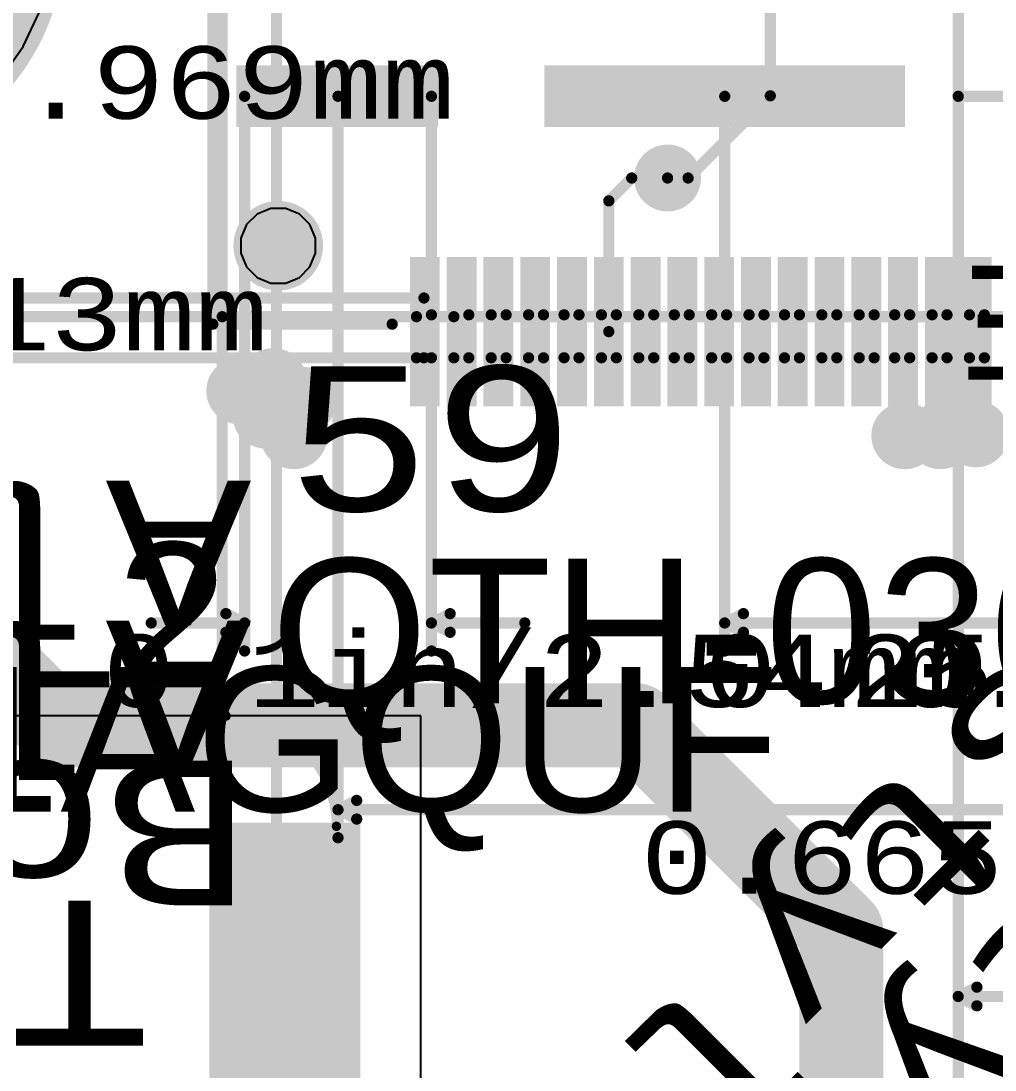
# Model space of a CAD drawing. Header units: inches. Extents: x -2.12 to 4.45, y -3.15 to 1.57.
# Drawn here: x 0.099 to 0.62, y -0.605 to -0.044 of the extents above; entities that cross this region are included whole.
import ezdxf

# ---------------------------------------------------------------- set-up
doc = ezdxf.new("R2010")
doc.units = ezdxf.units.IN
doc.header["$MEASUREMENT"] = 0
for name, color, linetype in [('Bottom', 5, 'Continuous'), ('Bottom 3D Body', 56, 'Continuous'), ('Bottom Solder', 6, 'Continuous'), ('Document', 56, 'Continuous'), ('Measures', 56, 'Continuous'), ('Multi-Layer', 9, 'Continuous'), ('Pad Holes', 156, 'Continuous'), ('tDocu', 76, 'Continuous'), ('Top', 1, 'Continuous'), ('Top Overlay', 2, 'Continuous'), ('Top Paste', 8, 'Continuous'), ('Top Solder', 216, 'Continuous'), ('Top Value', 56, 'Continuous'), ('tPlace', 56, 'Continuous'), ('Via Holes', 16, 'Continuous')]:
    doc.layers.add(name, color=color, linetype=linetype)
doc.styles.add('Arial', font='', dxfattribs={"height": 0.2})
doc.styles.add('Courier New', font='', dxfattribs={"height": 0.2})
doc.styles.get('Arial').set_extended_font_data('Arial')
doc.styles.get('Courier New').set_extended_font_data('Courier New')

# ---------------------------------------------------------------- blocks, each defined once
blk = doc.blocks.new('TP11R_B_13')
at = {"layer": 'Bottom 3D Body', "style": 'Courier New', "text_generation_flag": 2}
blk.add_text('>TP_SIGNAL_NAME', height=0.0610235, rotation=180, dxfattribs=at).set_placement((0, 0.075))
blk = doc.blocks.new('SMT_SPACER_5MMX2_5M_28')
at = {"layer": 'Top'}
h = blk.add_hatch(color=1, dxfattribs=at)
edge = h.paths.add_edge_path()
edge.add_arc((0, 0), 0.11811, 0, 360)
at = {"layer": 'Top Paste'}
h = blk.add_hatch(color=8, dxfattribs=at)
edge = h.paths.add_edge_path()
edge.add_arc((0, 0), 0.11811, 0, 360)
at = {"layer": 'Top Solder'}
h = blk.add_hatch(color=216, dxfattribs=at)
edge = h.paths.add_edge_path()
edge.add_arc((0, 0), 0.12211, 0, 360)
at = {"layer": 'Top Paste'}
for p, q in [((-0.01939, 0.1139), (-0.03893, 0.10851)), ((-0.0093, 0.11488), (-0.01939, 0.1139)), ((-0.0093, 0.07967), (-0.0093, 0.11488)), ((0.0093, 0.11488), (0.0093, 0.07967)), ((0.01939, 0.1139), (0.0093, 0.11488)), ((0.0093, 0.11488), (0.0093, 0.11488)), ((0.03893, 0.10851), (0.01939, 0.1139)), ((-0.03893, 0.10851), (-0.05727, 0.09985)), ((0.05727, 0.09985), (0.03893, 0.10851)), ((-0.05727, 0.09985), (-0.07385, 0.08818)), ((0.07385, 0.08818), (0.05727, 0.09985)), ((-0.07385, 0.08818), (-0.08818, 0.07385)), ((0.08818, 0.07385), (0.07385, 0.08818)), ((-0.02899, 0.07523), (-0.01599, 0.07876)), ((-0.01599, 0.07876), (-0.0093, 0.07967)), ((-0.0093, 0.07967), (-0.0093, 0.07967)), ((0.0093, 0.07967), (0.01598, 0.07876)), ((0.01598, 0.07876), (0.02899, 0.07523)), ((-0.08818, 0.07385), (-0.09985, 0.05727)), ((-0.0412, 0.06951), (-0.02899, 0.07523)), ((0.02899, 0.07523), (0.0412, 0.06951)), ((0.09985, 0.05727), (0.08818, 0.07385)), ((-0.05223, 0.06177), (-0.0412, 0.06951)), ((0.0412, 0.06951), (0.05223, 0.06177)), ((-0.09985, 0.05727), (-0.10851, 0.03893)), ((-0.06177, 0.05223), (-0.05223, 0.06177)), ((0.05223, 0.06177), (0.06177, 0.05223)), ((0.10851, 0.03893), (0.09985, 0.05727)), ((-0.06951, 0.0412), (-0.06177, 0.05223)), ((0.06177, 0.05223), (0.06951, 0.0412)), ((-0.07523, 0.02899), (-0.06951, 0.0412)), ((0.06951, 0.0412), (0.07523, 0.02899)), ((-0.10851, 0.03893), (-0.1139, 0.01939)), ((0.1139, 0.01939), (0.10851, 0.03893)), ((-0.07876, 0.01598), (-0.07523, 0.02899)), ((0.07523, 0.02899), (0.07876, 0.01598)), ((-0.1139, 0.01939), (-0.11488, 0.0093)), ((0.11488, 0.0093), (0.1139, 0.01939)), ((-0.07967, 0.0093), (-0.07876, 0.01598)), ((0.07876, 0.01598), (0.07967, 0.0093)), ((-0.11488, 0.0093), (-0.07967, 0.0093)), ((-0.11488, 0.0093), (-0.11488, 0.0093)), ((0.07967, 0.0093), (0.07967, 0.0093)), ((0.07967, 0.0093), (0.11488, 0.0093)), ((-0.07967, -0.0093), (-0.11488, -0.0093)), ((-0.11488, -0.0093), (-0.1139, -0.01939)), ((-0.07876, -0.01599), (-0.07967, -0.0093)), ((-0.07967, -0.0093), (-0.07967, -0.0093)), ((0.07967, -0.0093), (0.07876, -0.01599)), ((0.11488, -0.0093), (0.07967, -0.0093)), ((0.1139, -0.01939), (0.11488, -0.0093)), ((0.11488, -0.0093), (0.11488, -0.0093)), ((-0.07523, -0.02899), (-0.07876, -0.01599)), ((0.07876, -0.01599), (0.07523, -0.02899)), ((-0.1139, -0.01939), (-0.10851, -0.03893)), ((0.10851, -0.03893), (0.1139, -0.01939)), ((-0.06951, -0.0412), (-0.07523, -0.02899)), ((0.07523, -0.02899), (0.06951, -0.0412)), ((-0.10851, -0.03893), (-0.09985, -0.05727)), ((0.09985, -0.05727), (0.10851, -0.03893)), ((-0.06177, -0.05223), (-0.06951, -0.0412)), ((0.06951, -0.0412), (0.06177, -0.05223)), ((-0.05223, -0.06177), (-0.06177, -0.05223)), ((0.06177, -0.05223), (0.05223, -0.06177)), ((-0.09985, -0.05727), (-0.08818, -0.07385)), ((-0.0412, -0.06951), (-0.05223, -0.06177)), ((0.05223, -0.06177), (0.0412, -0.06951)), ((0.08818, -0.07385), (0.09985, -0.05727)), ((-0.02899, -0.07523), (-0.0412, -0.06951)), ((0.0412, -0.06951), (0.02899, -0.07523)), ((-0.08818, -0.07385), (-0.07385, -0.08818)), ((-0.01599, -0.07876), (-0.02899, -0.07523)), ((0.02899, -0.07523), (0.01598, -0.07876)), ((0.07385, -0.08818), (0.08818, -0.07385)), ((-0.0093, -0.07967), (-0.01599, -0.07876)), ((-0.0093, -0.11488), (-0.0093, -0.07967)), ((0.01598, -0.07876), (0.0093, -0.07967)), ((0.0093, -0.07967), (0.0093, -0.07967)), ((0.0093, -0.07967), (0.0093, -0.11488)), ((-0.07385, -0.08818), (-0.05727, -0.09985)), ((0.05727, -0.09985), (0.07385, -0.08818)), ((-0.05727, -0.09985), (-0.03893, -0.10851)), ((0.03893, -0.10851), (0.05727, -0.09985)), ((-0.03893, -0.10851), (-0.01939, -0.1139)), ((0.01939, -0.1139), (0.03893, -0.10851)), ((-0.01939, -0.1139), (-0.0093, -0.11488)), ((-0.0093, -0.11488), (-0.0093, -0.11488)), ((0.0093, -0.11488), (0.01939, -0.1139))]:
    blk.add_line(p, q, dxfattribs=at)
blk = doc.blocks.new('SMD3225_3_2X2_5X0_7_MTC_L_43')
at = {"layer": 'Measures', "style": 'Courier New'}
for s, p in [('Inner Pad Padstyle: RX47Y-4D0T', (-0.666, -0.315)), ('Outer Pad Padstyle: RX47Y59D0T', (-0.659, -0.415)), ('Alternate 1 Padstyle: OX60Y90D30P', (-0.712, -0.515)), ('Alternate 2 Padstyle: OX90Y60D30P', (-0.712, -0.615))]:
    blk.add_text(s, height=0.0775, dxfattribs=at).set_placement(p)
blk = doc.blocks.new('HA72L_06301R5LFTR_49')
at = {"layer": 'Top'}
for points in [[(-0.148615, -0.0689), (-0.148615, 0.0689), (-0.075785, 0.0689), (-0.075785, -0.0689)], [(0.075785, -0.0689), (0.075785, 0.0689), (0.148615, 0.0689), (0.148615, -0.0689)]]:
    blk.add_hatch(color=1, dxfattribs=at).paths.add_polyline_path(points)
at = {"layer": 'Top Paste'}
for points in [[(-0.148615, -0.0689), (-0.148615, 0.0689), (-0.075785, 0.0689), (-0.075785, -0.0689)], [(0.075785, -0.0689), (0.075785, 0.0689), (0.148615, 0.0689), (0.148615, -0.0689)]]:
    blk.add_hatch(color=8, dxfattribs=at).paths.add_polyline_path(points)
at = {"layer": 'Top Solder'}
for points in [[(-0.152615, -0.0729), (-0.152615, 0.0729), (-0.071785, 0.0729), (-0.071785, -0.0729)], [(0.071785, -0.0729), (0.071785, 0.0729), (0.152615, 0.0729), (0.152615, -0.0729)]]:
    blk.add_hatch(color=216, dxfattribs=at).paths.add_polyline_path(points)
at = {"layer": 'tPlace', "const_width": 0.005}
for points in [[(-0.13976, 0.07087, -0.4142136), (-0.08071, 0.12992)], [(0.08071, 0.12992, -0.4142136), (0.13976, 0.07087)], [(-0.08071, -0.12992, -0.4142136), (-0.13976, -0.07087)], [(0.13976, -0.07087, -0.4142136), (0.08071, -0.12992)]]:
    blk.add_lwpolyline(points, format="xyb", dxfattribs=at)
for points in [[(0.08071, 0.12992), (-0.08268, 0.12992)], [(-0.13976, 0.07087), (-0.13976, -0.07087)], [(0.13976, 0.07087), (0.13976, -0.07087)], [(0.08071, -0.12992), (-0.08071, -0.12992)]]:
    blk.add_lwpolyline(points, dxfattribs=at)
at = {"layer": 'tPlace', "const_width": 0.0025}
for points in [[(-0.08393, 0.12992, 1), (-0.08143, 0.12992, 1)], [(-0.08196, 0.12992, 1), (-0.07946, 0.12992, 1)], [(0.07946, 0.12992, 1), (0.08196, 0.12992, 1)], [(0.07946, 0.12992, 1), (0.08196, 0.12992, 1)], [(-0.14101, 0.07087, 1), (-0.13851, 0.07087, 1)], [(-0.14101, 0.07087, 1), (-0.13851, 0.07087, 1)], [(0.13851, 0.07087, 1), (0.14101, 0.07087, 1)], [(0.13851, 0.07087, 1), (0.14101, 0.07087, 1)], [(-0.14101, -0.07087, 1), (-0.13851, -0.07087, 1)], [(-0.14101, -0.07087, 1), (-0.13851, -0.07087, 1)], [(0.13851, -0.07087, 1), (0.14101, -0.07087, 1)], [(0.13851, -0.07087, 1), (0.14101, -0.07087, 1)], [(-0.08196, -0.12992, 1), (-0.07946, -0.12992, 1)], [(-0.08196, -0.12992, 1), (-0.07946, -0.12992, 1)], [(0.07946, -0.12992, 1), (0.08196, -0.12992, 1)], [(0.07946, -0.12992, 1), (0.08196, -0.12992, 1)]]:
    blk.add_lwpolyline(points, format="xyb", close=True, dxfattribs=at)
blk = doc.blocks.new('CONN_QTH_030_02_L_D_A_K_FR_S00_72')
at = {"layer": 'Top'}
for points in [[(-0.3825, 0.0125), (-0.2825, 0.0125), (-0.2825, -0.0125), (-0.3825, -0.0125)], [(-0.2175, 0.0125), (-0.0325, 0.0125), (-0.0325, -0.0125), (-0.2175, -0.0125)], [(-0.28951, -0.09), (-0.28151, -0.09), (-0.28151, -0.162), (-0.28951, -0.162)], [(-0.26982, -0.09), (-0.26182, -0.09), (-0.26182, -0.162), (-0.26982, -0.162)], [(-0.25013, -0.09), (-0.24213, -0.09), (-0.24213, -0.162), (-0.25013, -0.162)], [(-0.23044, -0.09), (-0.22244, -0.09), (-0.22244, -0.162), (-0.23044, -0.162)], [(-0.21075, -0.09), (-0.20275, -0.09), (-0.20275, -0.162), (-0.21075, -0.162)], [(-0.19106, -0.09), (-0.18306, -0.09), (-0.18306, -0.162), (-0.19106, -0.162)], [(-0.17137, -0.09), (-0.16337, -0.09), (-0.16337, -0.162), (-0.17137, -0.162)], [(-0.15168, -0.09), (-0.14368, -0.09), (-0.14368, -0.162), (-0.15168, -0.162)], [(-0.13199, -0.09), (-0.12399, -0.09), (-0.12399, -0.162), (-0.13199, -0.162)], [(-0.1123, -0.09), (-0.1043, -0.09), (-0.1043, -0.162), (-0.1123, -0.162)], [(-0.0926, -0.09), (-0.0846, -0.09), (-0.0846, -0.162), (-0.0926, -0.162)], [(-0.07292, -0.09), (-0.06492, -0.09), (-0.06492, -0.162), (-0.07292, -0.162)], [(-0.05323, -0.09), (-0.04523, -0.09), (-0.04523, -0.162), (-0.05323, -0.162)], [(-0.03353, -0.09), (-0.02553, -0.09), (-0.02553, -0.162), (-0.03353, -0.162)], [(-0.01385, -0.09), (-0.00585, -0.09), (-0.00585, -0.162), (-0.01385, -0.162)], [(0.00585, -0.09), (0.01385, -0.09), (0.01385, -0.162), (0.00585, -0.162)]]:
    blk.add_hatch(color=1, dxfattribs=at).paths.add_polyline_path(points)
at = {"layer": 'Top Paste'}
for points in [[(-0.3825, 0.0125), (-0.2825, 0.0125), (-0.2825, -0.0125), (-0.3825, -0.0125)], [(-0.2175, 0.0125), (-0.0325, 0.0125), (-0.0325, -0.0125), (-0.2175, -0.0125)], [(-0.28951, -0.09), (-0.28151, -0.09), (-0.28151, -0.162), (-0.28951, -0.162)], [(-0.26982, -0.09), (-0.26182, -0.09), (-0.26182, -0.162), (-0.26982, -0.162)], [(-0.25013, -0.09), (-0.24213, -0.09), (-0.24213, -0.162), (-0.25013, -0.162)], [(-0.23044, -0.09), (-0.22244, -0.09), (-0.22244, -0.162), (-0.23044, -0.162)], [(-0.21075, -0.09), (-0.20275, -0.09), (-0.20275, -0.162), (-0.21075, -0.162)], [(-0.19106, -0.09), (-0.18306, -0.09), (-0.18306, -0.162), (-0.19106, -0.162)], [(-0.17137, -0.09), (-0.16337, -0.09), (-0.16337, -0.162), (-0.17137, -0.162)], [(-0.15168, -0.09), (-0.14368, -0.09), (-0.14368, -0.162), (-0.15168, -0.162)], [(-0.13199, -0.09), (-0.12399, -0.09), (-0.12399, -0.162), (-0.13199, -0.162)], [(-0.1123, -0.09), (-0.1043, -0.09), (-0.1043, -0.162), (-0.1123, -0.162)], [(-0.0926, -0.09), (-0.0846, -0.09), (-0.0846, -0.162), (-0.0926, -0.162)], [(-0.07292, -0.09), (-0.06492, -0.09), (-0.06492, -0.162), (-0.07292, -0.162)], [(-0.05323, -0.09), (-0.04523, -0.09), (-0.04523, -0.162), (-0.05323, -0.162)], [(-0.03353, -0.09), (-0.02553, -0.09), (-0.02553, -0.162), (-0.03353, -0.162)], [(-0.01385, -0.09), (-0.00585, -0.09), (-0.00585, -0.162), (-0.01385, -0.162)], [(0.00585, -0.09), (0.01385, -0.09), (0.01385, -0.162), (0.00585, -0.162)]]:
    blk.add_hatch(color=8, dxfattribs=at).paths.add_polyline_path(points)
at = {"layer": 'Top Solder'}
for points in [[(-0.3865, 0.0165), (-0.2785, 0.0165), (-0.2785, -0.0165), (-0.3865, -0.0165)], [(-0.2215, 0.0165), (-0.0285, 0.0165), (-0.0285, -0.0165), (-0.2215, -0.0165)], [(-0.29351, -0.086), (-0.27751, -0.086), (-0.27751, -0.166), (-0.29351, -0.166)], [(-0.27382, -0.086), (-0.25782, -0.086), (-0.25782, -0.166), (-0.27382, -0.166)], [(-0.25413, -0.086), (-0.23813, -0.086), (-0.23813, -0.166), (-0.25413, -0.166)], [(-0.23444, -0.086), (-0.21844, -0.086), (-0.21844, -0.166), (-0.23444, -0.166)], [(-0.21475, -0.086), (-0.19875, -0.086), (-0.19875, -0.166), (-0.21475, -0.166)], [(-0.19506, -0.086), (-0.17906, -0.086), (-0.17906, -0.166), (-0.19506, -0.166)], [(-0.17537, -0.086), (-0.15937, -0.086), (-0.15937, -0.166), (-0.17537, -0.166)], [(-0.15568, -0.086), (-0.13968, -0.086), (-0.13968, -0.166), (-0.15568, -0.166)], [(-0.13599, -0.086), (-0.11999, -0.086), (-0.11999, -0.166), (-0.13599, -0.166)], [(-0.1163, -0.086), (-0.1003, -0.086), (-0.1003, -0.166), (-0.1163, -0.166)], [(-0.0966, -0.086), (-0.0806, -0.086), (-0.0806, -0.166), (-0.0966, -0.166)], [(-0.07692, -0.086), (-0.06092, -0.086), (-0.06092, -0.166), (-0.07692, -0.166)], [(-0.05723, -0.086), (-0.04123, -0.086), (-0.04123, -0.166), (-0.05723, -0.166)], [(-0.03753, -0.086), (-0.02153, -0.086), (-0.02153, -0.166), (-0.03753, -0.166)], [(-0.01785, -0.086), (-0.00185, -0.086), (-0.00185, -0.166), (-0.01785, -0.166)], [(0.00185, -0.086), (0.01785, -0.086), (0.01785, -0.166), (0.00185, -0.166)]]:
    blk.add_hatch(color=216, dxfattribs=at).paths.add_polyline_path(points)
at = {"layer": 'Measures', "const_width": 0.006}
for points in [[(0, 0), (0, 0.282)], [(-0.394, -0.682), (-0.394, 0.118)], [(-0.382, -0.282), (-0.382, 0)], [(-0.332, -0.382), (-0.332, 0)], [(-0.282, -0.282), (-0.282, 0)], [(-0.125, -0.282), (-0.125, 0)], [(0, 0), (0.032, 0)], [(0, -0.482), (0, 0)], [(-0.614, -0.108), (-0.286, -0.108)], [(-0.514, -0.118), (-0.394, -0.118)], [(-0.614, -0.14), (-0.286, -0.14)], [(-0.392, -0.287), (-0.392, -0.277)], [(-0.392, -0.277), (-0.382, -0.282)], [(-0.282, -0.282), (-0.272, -0.277)], [(-0.272, -0.287), (-0.272, -0.277)], [(-0.125, -0.282), (-0.115, -0.277)], [(-0.115, -0.287), (-0.115, -0.277)], [(-0.432, -0.282), (-0.382, -0.282)], [(-0.392, -0.287), (-0.382, -0.282)], [(-0.382, -0.297), (-0.382, -0.282)], [(-0.282, -0.282), (-0.272, -0.287)], [(-0.282, -0.282), (-0.232, -0.282)], [(-0.282, -0.297), (-0.282, -0.282)], [(-0.125, -0.282), (-0.115, -0.287)], [(-0.125, -0.282), (0.032, -0.282)], [(-0.125, -0.297), (-0.125, -0.282)], [(-0.332, -0.382), (-0.322, -0.377)], [(-0.322, -0.387), (-0.322, -0.377)], [(-0.332, -0.382), (-0.322, -0.387)], [(-0.332, -0.382), (0.332, -0.382)], [(-0.332, -0.397), (-0.332, -0.382)], [(0, -0.482), (0.01, -0.477)], [(0.01, -0.487), (0.01, -0.477)], [(0, -0.582), (0, -0.482)], [(0, -0.482), (0.01, -0.487)], [(0, -0.482), (1.184, -0.482)]]:
    blk.add_lwpolyline(points, dxfattribs=at)
at = {"layer": 'Measures', "const_width": 0.003}
for points in [[(-0.3835, 0, 1), (-0.3805, 0, 1)], [(-0.3335, 0, 1), (-0.3305, 0, 1)], [(-0.2835, 0, 1), (-0.2805, 0, 1)], [(-0.1265, 0, 1), (-0.1235, 0, 1)], [(-0.0015, 0, 1), (0.0015, 0, 1)], [(-0.0015, 0, 1), (0.0015, 0, 1)], [(-0.0015, 0, 1), (0.0015, 0, 1)], [(-0.2875, -0.108, 1), (-0.2845, -0.108, 1)], [(-0.3955, -0.118, 1), (-0.3925, -0.118, 1)], [(-0.2875, -0.14, 1), (-0.2845, -0.14, 1)], [(-0.3935, -0.277, 1), (-0.3905, -0.277, 1)], [(-0.3935, -0.277, 1), (-0.3905, -0.277, 1)], [(-0.2735, -0.277, 1), (-0.2705, -0.277, 1)], [(-0.2735, -0.277, 1), (-0.2705, -0.277, 1)], [(-0.1165, -0.277, 1), (-0.1135, -0.277, 1)], [(-0.1165, -0.277, 1), (-0.1135, -0.277, 1)], [(-0.4335, -0.282, 1), (-0.4305, -0.282, 1)], [(-0.3835, -0.282, 1), (-0.3805, -0.282, 1)], [(-0.3835, -0.282, 1), (-0.3805, -0.282, 1)], [(-0.3835, -0.282, 1), (-0.3805, -0.282, 1)], [(-0.3835, -0.282, 1), (-0.3805, -0.282, 1)], [(-0.3835, -0.282, 1), (-0.3805, -0.282, 1)], [(-0.2835, -0.282, 1), (-0.2805, -0.282, 1)], [(-0.2835, -0.282, 1), (-0.2805, -0.282, 1)], [(-0.2835, -0.282, 1), (-0.2805, -0.282, 1)], [(-0.2835, -0.282, 1), (-0.2805, -0.282, 1)], [(-0.2835, -0.282, 1), (-0.2805, -0.282, 1)], [(-0.2335, -0.282, 1), (-0.2305, -0.282, 1)], [(-0.1265, -0.282, 1), (-0.1235, -0.282, 1)], [(-0.1265, -0.282, 1), (-0.1235, -0.282, 1)], [(-0.1265, -0.282, 1), (-0.1235, -0.282, 1)], [(-0.1265, -0.282, 1), (-0.1235, -0.282, 1)], [(-0.1265, -0.282, 1), (-0.1235, -0.282, 1)], [(-0.3935, -0.287, 1), (-0.3905, -0.287, 1)], [(-0.3935, -0.287, 1), (-0.3905, -0.287, 1)], [(-0.2735, -0.287, 1), (-0.2705, -0.287, 1)], [(-0.2735, -0.287, 1), (-0.2705, -0.287, 1)], [(-0.1165, -0.287, 1), (-0.1135, -0.287, 1)], [(-0.1165, -0.287, 1), (-0.1135, -0.287, 1)], [(-0.3835, -0.297, 1), (-0.3805, -0.297, 1)], [(-0.2835, -0.297, 1), (-0.2805, -0.297, 1)], [(-0.1265, -0.297, 1), (-0.1235, -0.297, 1)], [(-0.3235, -0.377, 1), (-0.3205, -0.377, 1)], [(-0.3235, -0.377, 1), (-0.3205, -0.377, 1)], [(-0.3335, -0.382, 1), (-0.3305, -0.382, 1)], [(-0.3335, -0.382, 1), (-0.3305, -0.382, 1)], [(-0.3335, -0.382, 1), (-0.3305, -0.382, 1)], [(-0.3335, -0.382, 1), (-0.3305, -0.382, 1)], [(-0.3335, -0.382, 1), (-0.3305, -0.382, 1)], [(-0.3235, -0.387, 1), (-0.3205, -0.387, 1)], [(-0.3235, -0.387, 1), (-0.3205, -0.387, 1)], [(-0.3335, -0.397, 1), (-0.3305, -0.397, 1)], [(0.0085, -0.477, 1), (0.0115, -0.477, 1)], [(0.0085, -0.477, 1), (0.0115, -0.477, 1)], [(-0.0015, -0.482, 1), (0.0015, -0.482, 1)], [(-0.0015, -0.482, 1), (0.0015, -0.482, 1)], [(-0.0015, -0.482, 1), (0.0015, -0.482, 1)], [(-0.0015, -0.482, 1), (0.0015, -0.482, 1)], [(-0.0015, -0.482, 1), (0.0015, -0.482, 1)], [(0.0085, -0.487, 1), (0.0115, -0.487, 1)], [(0.0085, -0.487, 1), (0.0115, -0.487, 1)]]:
    blk.add_lwpolyline(points, format="xyb", close=True, dxfattribs=at)
at = {"layer": 'tDocu', "const_width": 0.006}
for points in [[(-0.394, -0.118), (-0.394, 0.118)], [(-0.394, -0.118), (-0.29, -0.118)], [(-0.29, -0.118), (-0.282, -0.117)], [(-0.29, -0.118), (-0.27, -0.118)], [(-0.29, -0.14), (-0.29, -0.118)], [(-0.282, -0.14), (-0.282, -0.117)], [(-0.27, -0.118), (-0.262, -0.117)], [(-0.27, -0.14), (-0.27, -0.118)], [(-0.27, -0.118), (0.394, -0.118)], [(-0.262, -0.14), (-0.262, -0.117)], [(-0.25, -0.14), (-0.25, -0.117)], [(-0.25, -0.117), (-0.242, -0.117)], [(-0.242, -0.14), (-0.242, -0.117)], [(-0.23, -0.14), (-0.23, -0.117)], [(-0.23, -0.117), (-0.222, -0.117)], [(-0.222, -0.14), (-0.222, -0.117)], [(-0.211, -0.14), (-0.211, -0.117)], [(-0.211, -0.117), (-0.203, -0.117)], [(-0.203, -0.14), (-0.203, -0.117)], [(-0.191, -0.14), (-0.191, -0.117)], [(-0.191, -0.117), (-0.183, -0.117)], [(-0.183, -0.14), (-0.183, -0.117)], [(-0.171, -0.14), (-0.171, -0.117)], [(-0.171, -0.117), (-0.163, -0.117)], [(-0.163, -0.14), (-0.163, -0.117)], [(-0.152, -0.14), (-0.152, -0.117)], [(-0.152, -0.117), (-0.144, -0.117)], [(-0.144, -0.14), (-0.144, -0.117)], [(-0.132, -0.14), (-0.132, -0.117)], [(-0.132, -0.117), (-0.124, -0.117)], [(-0.124, -0.14), (-0.124, -0.117)], [(-0.112, -0.14), (-0.112, -0.117)], [(-0.112, -0.117), (-0.104, -0.117)], [(-0.104, -0.14), (-0.104, -0.117)], [(-0.093, -0.14), (-0.093, -0.117)], [(-0.093, -0.117), (-0.085, -0.117)], [(-0.085, -0.14), (-0.085, -0.117)], [(-0.073, -0.14), (-0.073, -0.117)], [(-0.073, -0.117), (-0.065, -0.117)], [(-0.065, -0.14), (-0.065, -0.117)], [(-0.053, -0.14), (-0.053, -0.117)], [(-0.053, -0.117), (-0.045, -0.117)], [(-0.045, -0.14), (-0.045, -0.117)], [(-0.034, -0.14), (-0.034, -0.117)], [(-0.034, -0.117), (-0.026, -0.117)], [(-0.026, -0.14), (-0.026, -0.117)], [(-0.014, -0.14), (-0.014, -0.117)], [(-0.014, -0.117), (-0.006, -0.117)], [(-0.006, -0.14), (-0.006, -0.117)], [(0.006, -0.14), (0.006, -0.117)], [(0.006, -0.117), (0.014, -0.117)], [(0.014, -0.14), (0.014, -0.117)], [(-0.29, -0.14), (-0.282, -0.14)], [(-0.27, -0.14), (-0.262, -0.14)], [(-0.25, -0.14), (-0.242, -0.14)], [(-0.23, -0.14), (-0.222, -0.14)], [(-0.211, -0.14), (-0.203, -0.14)], [(-0.191, -0.14), (-0.183, -0.14)], [(-0.171, -0.14), (-0.163, -0.14)], [(-0.152, -0.14), (-0.144, -0.14)], [(-0.132, -0.14), (-0.124, -0.14)], [(-0.112, -0.14), (-0.104, -0.14)], [(-0.093, -0.14), (-0.085, -0.14)], [(-0.073, -0.14), (-0.065, -0.14)], [(-0.053, -0.14), (-0.045, -0.14)], [(-0.034, -0.14), (-0.026, -0.14)], [(-0.014, -0.14), (-0.006, -0.14)], [(0.006, -0.14), (0.014, -0.14)]]:
    blk.add_lwpolyline(points, dxfattribs=at)
at = {"layer": 'tDocu', "const_width": 0.003}
for points in [[(-0.3955, -0.118, 1), (-0.3925, -0.118, 1)], [(-0.3955, -0.118, 1), (-0.3925, -0.118, 1)], [(-0.2915, -0.118, 1), (-0.2885, -0.118, 1)], [(-0.2915, -0.118, 1), (-0.2885, -0.118, 1)], [(-0.2915, -0.118, 1), (-0.2885, -0.118, 1)], [(-0.2915, -0.118, 1), (-0.2885, -0.118, 1)], [(-0.2835, -0.117, 1), (-0.2805, -0.117, 1)], [(-0.2835, -0.117, 1), (-0.2805, -0.117, 1)], [(-0.2715, -0.118, 1), (-0.2685, -0.118, 1)], [(-0.2715, -0.118, 1), (-0.2685, -0.118, 1)], [(-0.2715, -0.118, 1), (-0.2685, -0.118, 1)], [(-0.2715, -0.118, 1), (-0.2685, -0.118, 1)], [(-0.2635, -0.117, 1), (-0.2605, -0.117, 1)], [(-0.2635, -0.117, 1), (-0.2605, -0.117, 1)], [(-0.2515, -0.117, 1), (-0.2485, -0.117, 1)], [(-0.2515, -0.117, 1), (-0.2485, -0.117, 1)], [(-0.2435, -0.117, 1), (-0.2405, -0.117, 1)], [(-0.2435, -0.117, 1), (-0.2405, -0.117, 1)], [(-0.2315, -0.117, 1), (-0.2285, -0.117, 1)], [(-0.2315, -0.117, 1), (-0.2285, -0.117, 1)], [(-0.2235, -0.117, 1), (-0.2205, -0.117, 1)], [(-0.2235, -0.117, 1), (-0.2205, -0.117, 1)], [(-0.2125, -0.117, 1), (-0.2095, -0.117, 1)], [(-0.2125, -0.117, 1), (-0.2095, -0.117, 1)], [(-0.2045, -0.117, 1), (-0.2015, -0.117, 1)], [(-0.2045, -0.117, 1), (-0.2015, -0.117, 1)], [(-0.1925, -0.117, 1), (-0.1895, -0.117, 1)], [(-0.1925, -0.117, 1), (-0.1895, -0.117, 1)], [(-0.1845, -0.117, 1), (-0.1815, -0.117, 1)], [(-0.1845, -0.117, 1), (-0.1815, -0.117, 1)], [(-0.1725, -0.117, 1), (-0.1695, -0.117, 1)], [(-0.1725, -0.117, 1), (-0.1695, -0.117, 1)], [(-0.1645, -0.117, 1), (-0.1615, -0.117, 1)], [(-0.1645, -0.117, 1), (-0.1615, -0.117, 1)], [(-0.1535, -0.117, 1), (-0.1505, -0.117, 1)], [(-0.1535, -0.117, 1), (-0.1505, -0.117, 1)], [(-0.1455, -0.117, 1), (-0.1425, -0.117, 1)], [(-0.1455, -0.117, 1), (-0.1425, -0.117, 1)], [(-0.1335, -0.117, 1), (-0.1305, -0.117, 1)], [(-0.1335, -0.117, 1), (-0.1305, -0.117, 1)], [(-0.1255, -0.117, 1), (-0.1225, -0.117, 1)], [(-0.1255, -0.117, 1), (-0.1225, -0.117, 1)], [(-0.1135, -0.117, 1), (-0.1105, -0.117, 1)], [(-0.1135, -0.117, 1), (-0.1105, -0.117, 1)], [(-0.1055, -0.117, 1), (-0.1025, -0.117, 1)], [(-0.1055, -0.117, 1), (-0.1025, -0.117, 1)], [(-0.0945, -0.117, 1), (-0.0915, -0.117, 1)], [(-0.0945, -0.117, 1), (-0.0915, -0.117, 1)], [(-0.0865, -0.117, 1), (-0.0835, -0.117, 1)], [(-0.0865, -0.117, 1), (-0.0835, -0.117, 1)], [(-0.0745, -0.117, 1), (-0.0715, -0.117, 1)], [(-0.0745, -0.117, 1), (-0.0715, -0.117, 1)], [(-0.0665, -0.117, 1), (-0.0635, -0.117, 1)], [(-0.0665, -0.117, 1), (-0.0635, -0.117, 1)], [(-0.0545, -0.117, 1), (-0.0515, -0.117, 1)], [(-0.0545, -0.117, 1), (-0.0515, -0.117, 1)], [(-0.0465, -0.117, 1), (-0.0435, -0.117, 1)], [(-0.0465, -0.117, 1), (-0.0435, -0.117, 1)], [(-0.0355, -0.117, 1), (-0.0325, -0.117, 1)], [(-0.0355, -0.117, 1), (-0.0325, -0.117, 1)], [(-0.0275, -0.117, 1), (-0.0245, -0.117, 1)], [(-0.0275, -0.117, 1), (-0.0245, -0.117, 1)], [(-0.0155, -0.117, 1), (-0.0125, -0.117, 1)], [(-0.0155, -0.117, 1), (-0.0125, -0.117, 1)], [(-0.0075, -0.117, 1), (-0.0045, -0.117, 1)], [(-0.0075, -0.117, 1), (-0.0045, -0.117, 1)], [(0.0045, -0.117, 1), (0.0075, -0.117, 1)], [(0.0045, -0.117, 1), (0.0075, -0.117, 1)], [(0.0125, -0.117, 1), (0.0155, -0.117, 1)], [(0.0125, -0.117, 1), (0.0155, -0.117, 1)], [(-0.2915, -0.14, 1), (-0.2885, -0.14, 1)], [(-0.2915, -0.14, 1), (-0.2885, -0.14, 1)], [(-0.2835, -0.14, 1), (-0.2805, -0.14, 1)], [(-0.2835, -0.14, 1), (-0.2805, -0.14, 1)], [(-0.2715, -0.14, 1), (-0.2685, -0.14, 1)], [(-0.2715, -0.14, 1), (-0.2685, -0.14, 1)], [(-0.2635, -0.14, 1), (-0.2605, -0.14, 1)], [(-0.2635, -0.14, 1), (-0.2605, -0.14, 1)], [(-0.2515, -0.14, 1), (-0.2485, -0.14, 1)], [(-0.2515, -0.14, 1), (-0.2485, -0.14, 1)], [(-0.2435, -0.14, 1), (-0.2405, -0.14, 1)], [(-0.2435, -0.14, 1), (-0.2405, -0.14, 1)], [(-0.2315, -0.14, 1), (-0.2285, -0.14, 1)], [(-0.2315, -0.14, 1), (-0.2285, -0.14, 1)], [(-0.2235, -0.14, 1), (-0.2205, -0.14, 1)], [(-0.2235, -0.14, 1), (-0.2205, -0.14, 1)], [(-0.2125, -0.14, 1), (-0.2095, -0.14, 1)], [(-0.2125, -0.14, 1), (-0.2095, -0.14, 1)], [(-0.2045, -0.14, 1), (-0.2015, -0.14, 1)], [(-0.2045, -0.14, 1), (-0.2015, -0.14, 1)], [(-0.1925, -0.14, 1), (-0.1895, -0.14, 1)], [(-0.1925, -0.14, 1), (-0.1895, -0.14, 1)], [(-0.1845, -0.14, 1), (-0.1815, -0.14, 1)], [(-0.1845, -0.14, 1), (-0.1815, -0.14, 1)], [(-0.1725, -0.14, 1), (-0.1695, -0.14, 1)], [(-0.1725, -0.14, 1), (-0.1695, -0.14, 1)], [(-0.1645, -0.14, 1), (-0.1615, -0.14, 1)], [(-0.1645, -0.14, 1), (-0.1615, -0.14, 1)], [(-0.1535, -0.14, 1), (-0.1505, -0.14, 1)], [(-0.1535, -0.14, 1), (-0.1505, -0.14, 1)], [(-0.1455, -0.14, 1), (-0.1425, -0.14, 1)], [(-0.1455, -0.14, 1), (-0.1425, -0.14, 1)], [(-0.1335, -0.14, 1), (-0.1305, -0.14, 1)], [(-0.1335, -0.14, 1), (-0.1305, -0.14, 1)], [(-0.1255, -0.14, 1), (-0.1225, -0.14, 1)], [(-0.1255, -0.14, 1), (-0.1225, -0.14, 1)], [(-0.1135, -0.14, 1), (-0.1105, -0.14, 1)], [(-0.1135, -0.14, 1), (-0.1105, -0.14, 1)], [(-0.1055, -0.14, 1), (-0.1025, -0.14, 1)], [(-0.1055, -0.14, 1), (-0.1025, -0.14, 1)], [(-0.0945, -0.14, 1), (-0.0915, -0.14, 1)], [(-0.0945, -0.14, 1), (-0.0915, -0.14, 1)], [(-0.0865, -0.14, 1), (-0.0835, -0.14, 1)], [(-0.0865, -0.14, 1), (-0.0835, -0.14, 1)], [(-0.0745, -0.14, 1), (-0.0715, -0.14, 1)], [(-0.0745, -0.14, 1), (-0.0715, -0.14, 1)], [(-0.0665, -0.14, 1), (-0.0635, -0.14, 1)], [(-0.0665, -0.14, 1), (-0.0635, -0.14, 1)], [(-0.0545, -0.14, 1), (-0.0515, -0.14, 1)], [(-0.0545, -0.14, 1), (-0.0515, -0.14, 1)], [(-0.0465, -0.14, 1), (-0.0435, -0.14, 1)], [(-0.0465, -0.14, 1), (-0.0435, -0.14, 1)], [(-0.0355, -0.14, 1), (-0.0325, -0.14, 1)], [(-0.0355, -0.14, 1), (-0.0325, -0.14, 1)], [(-0.0275, -0.14, 1), (-0.0245, -0.14, 1)], [(-0.0275, -0.14, 1), (-0.0245, -0.14, 1)], [(-0.0155, -0.14, 1), (-0.0125, -0.14, 1)], [(-0.0155, -0.14, 1), (-0.0125, -0.14, 1)], [(-0.0075, -0.14, 1), (-0.0045, -0.14, 1)], [(-0.0075, -0.14, 1), (-0.0045, -0.14, 1)], [(0.0045, -0.14, 1), (0.0075, -0.14, 1)], [(0.0045, -0.14, 1), (0.0075, -0.14, 1)], [(0.0125, -0.14, 1), (0.0155, -0.14, 1)], [(0.0125, -0.14, 1), (0.0155, -0.14, 1)]]:
    blk.add_lwpolyline(points, format="xyb", close=True, dxfattribs=at)
at = {"layer": 'tPlace', "const_width": 0.006}
for points in [[(-0.399, -0.122), (-0.399, 0.122)], [(-0.399, -0.122), (-0.303, -0.122)]]:
    blk.add_lwpolyline(points, dxfattribs=at)
at = {"layer": 'tPlace', "const_width": 0.003}
for points in [[(-0.4005, -0.122, 1), (-0.3975, -0.122, 1)], [(-0.4005, -0.122, 1), (-0.3975, -0.122, 1)], [(-0.3045, -0.122, 1), (-0.3015, -0.122, 1)]]:
    blk.add_lwpolyline(points, format="xyb", close=True, dxfattribs=at)
at = {"layer": 'Measures', "style": 'Courier New'}
for s, p in [('0.235in/5.969mm', (-0.852, -0.012)), ('0.032in/0.813mm', (-0.952, -0.136)), ('0.1in/2.54mm', (-0.458, -0.327)), ('0.25in/6.35mm', (-0.136, -0.327)), ('0.185in/4.699mm', (-0.034, -0.327)), ('0.665in/16.891mm', (-0.17, -0.427))]:
    blk.add_text(s, height=0.03875, dxfattribs=at).set_placement(p)
at = {"layer": 'tDocu', "style": 'Courier New'}
blk.add_text('59', height=0.0775, dxfattribs=at).set_placement((-0.36, -0.222))
at = {"layer": 'tPlace', "style": 'Courier New'}
blk.add_text('59', height=0.0775, dxfattribs=at).set_placement((-0.36, -0.222))
blk = doc.blocks.new('TO_236_VIS_L_86')
at = {"layer": 'Measures', "style": 'Courier New'}
for s, p in [('Top Padstyle: RX20Y40D0T', (-0.53, -0.308)), ('Bottom Padstyle: RX20Y40D0T', (-0.583, -0.383)), ('Alt 1 Padstyle: OX60Y90D30P', (-0.583, -0.458)), ('Alt 2 Padstyle: OX90Y60D30P', (-0.583, -0.533))]:
    blk.add_text(s, height=0.0775, dxfattribs=at).set_placement(p)

msp = doc.modelspace()

# ---------------------------------------------------------------- hatches: boundary and pattern name
at = {"layer": 'Bottom'}
h = msp.add_hatch(color=5, dxfattribs=at)
edge = h.paths.add_edge_path()
edge.add_arc((0.4448, -0.12761), 0.013905, 0, 360)
h = msp.add_hatch(color=5, dxfattribs=at)
edge = h.paths.add_edge_path()
edge.add_arc((0.2364, -0.16386), 0.02, 0, 360)
h = msp.add_hatch(color=5, dxfattribs=at)
edge = h.paths.add_edge_path()
edge.add_arc((0.2338, -0.23661), 0.013905, 0, 360)
h = msp.add_hatch(color=5, dxfattribs=at)
edge = h.paths.add_edge_path()
edge.add_arc((0.2158, -0.24161), 0.013905, 0, 360)
h = msp.add_hatch(color=5, dxfattribs=at)
edge = h.paths.add_edge_path()
edge.add_arc((0.2498, -0.24661), 0.013905, 0, 360)
h = msp.add_hatch(color=5, dxfattribs=at)
edge = h.paths.add_edge_path()
edge.add_arc((0.2298, -0.25461), 0.013905, 0, 360)
h = msp.add_hatch(color=5, dxfattribs=at)
edge = h.paths.add_edge_path()
edge.add_arc((0.2448, -0.26561), 0.013905, 0, 360)
h = msp.add_hatch(color=5, dxfattribs=at)
edge = h.paths.add_edge_path()
edge.add_arc((0.5718, -0.26561), 0.013905, 0, 360)
h = msp.add_hatch(color=5, dxfattribs=at)
edge = h.paths.add_edge_path()
edge.add_arc((0.5908, -0.26561), 0.013905, 0, 360)
h = msp.add_hatch(color=5, dxfattribs=at)
edge = h.paths.add_edge_path()
edge.add_arc((0.6098, -0.26461), 0.013905, 0, 360)
at = {"layer": 'Bottom Solder'}
h = msp.add_hatch(color=6, dxfattribs=at)
edge = h.paths.add_edge_path()
edge.add_arc((0.4448, -0.12761), 0.017905, 0, 360)
h = msp.add_hatch(color=6, dxfattribs=at)
edge = h.paths.add_edge_path()
edge.add_arc((0.2364, -0.16386), 0.024, 0, 360)
h = msp.add_hatch(color=6, dxfattribs=at)
edge = h.paths.add_edge_path()
edge.add_arc((0.2338, -0.23661), 0.017905, 0, 360)
h = msp.add_hatch(color=6, dxfattribs=at)
edge = h.paths.add_edge_path()
edge.add_arc((0.2158, -0.24161), 0.017905, 0, 360)
h = msp.add_hatch(color=6, dxfattribs=at)
edge = h.paths.add_edge_path()
edge.add_arc((0.2498, -0.24661), 0.017905, 0, 360)
h = msp.add_hatch(color=6, dxfattribs=at)
edge = h.paths.add_edge_path()
edge.add_arc((0.2298, -0.25461), 0.017905, 0, 360)
h = msp.add_hatch(color=6, dxfattribs=at)
edge = h.paths.add_edge_path()
edge.add_arc((0.6098, -0.26461), 0.017905, 0, 360)
h = msp.add_hatch(color=6, dxfattribs=at)
edge = h.paths.add_edge_path()
edge.add_arc((0.2448, -0.26561), 0.017905, 0, 360)
h = msp.add_hatch(color=6, dxfattribs=at)
edge = h.paths.add_edge_path()
edge.add_arc((0.5718, -0.26561), 0.017905, 0, 360)
h = msp.add_hatch(color=6, dxfattribs=at)
edge = h.paths.add_edge_path()
edge.add_arc((0.5908, -0.26561), 0.017905, 0, 360)
at = {"layer": 'Multi-Layer'}
h = msp.add_hatch(color=9, dxfattribs=at)
edge = h.paths.add_edge_path()
edge.add_arc((0.2364, -0.16386), 0.02, 0, 360)
at = {"layer": 'Pad Holes'}
h = msp.add_hatch(color=7, dxfattribs=at)
edge = h.paths.add_edge_path()
edge.add_arc((0.2364, -0.16386), 0.02, 0, 360)
at = {"layer": 'Top'}
h = msp.add_hatch(color=1, dxfattribs=at)
edge = h.paths.add_edge_path()
edge.add_arc((0.4448, -0.12761), 0.013905, 0, 360)
h = msp.add_hatch(color=1, dxfattribs=at)
edge = h.paths.add_edge_path()
edge.add_arc((0.2364, -0.16386), 0.02, 0, 360)
h = msp.add_hatch(color=1, dxfattribs=at)
edge = h.paths.add_edge_path()
edge.add_arc((0.2338, -0.23661), 0.013905, 0, 360)
h = msp.add_hatch(color=1, dxfattribs=at)
edge = h.paths.add_edge_path()
edge.add_arc((0.2158, -0.24161), 0.013905, 0, 360)
h = msp.add_hatch(color=1, dxfattribs=at)
edge = h.paths.add_edge_path()
edge.add_arc((0.2498, -0.24661), 0.013905, 0, 360)
h = msp.add_hatch(color=1, dxfattribs=at)
edge = h.paths.add_edge_path()
edge.add_arc((0.2298, -0.25461), 0.013905, 0, 360)
h = msp.add_hatch(color=1, dxfattribs=at)
edge = h.paths.add_edge_path()
edge.add_arc((0.2448, -0.26561), 0.013905, 0, 360)
h = msp.add_hatch(color=1, dxfattribs=at)
edge = h.paths.add_edge_path()
edge.add_arc((0.5718, -0.26561), 0.013905, 0, 360)
h = msp.add_hatch(color=1, dxfattribs=at)
edge = h.paths.add_edge_path()
edge.add_arc((0.5908, -0.26561), 0.013905, 0, 360)
h = msp.add_hatch(color=1, dxfattribs=at)
edge = h.paths.add_edge_path()
edge.add_arc((0.6098, -0.26461), 0.013905, 0, 360)
at = {"layer": 'Top Solder'}
h = msp.add_hatch(color=216, dxfattribs=at)
edge = h.paths.add_edge_path()
edge.add_arc((0.4448, -0.12761), 0.017905, 0, 360)
h = msp.add_hatch(color=216, dxfattribs=at)
edge = h.paths.add_edge_path()
edge.add_arc((0.2364, -0.16386), 0.024, 0, 360)
h = msp.add_hatch(color=216, dxfattribs=at)
edge = h.paths.add_edge_path()
edge.add_arc((0.2338, -0.23661), 0.017905, 0, 360)
h = msp.add_hatch(color=216, dxfattribs=at)
edge = h.paths.add_edge_path()
edge.add_arc((0.2158, -0.24161), 0.017905, 0, 360)
h = msp.add_hatch(color=216, dxfattribs=at)
edge = h.paths.add_edge_path()
edge.add_arc((0.2498, -0.24661), 0.017905, 0, 360)
h = msp.add_hatch(color=216, dxfattribs=at)
edge = h.paths.add_edge_path()
edge.add_arc((0.2298, -0.25461), 0.017905, 0, 360)
h = msp.add_hatch(color=216, dxfattribs=at)
edge = h.paths.add_edge_path()
edge.add_arc((0.6098, -0.26461), 0.017905, 0, 360)
h = msp.add_hatch(color=216, dxfattribs=at)
edge = h.paths.add_edge_path()
edge.add_arc((0.2448, -0.26561), 0.017905, 0, 360)
h = msp.add_hatch(color=216, dxfattribs=at)
edge = h.paths.add_edge_path()
edge.add_arc((0.5718, -0.26561), 0.017905, 0, 360)
h = msp.add_hatch(color=216, dxfattribs=at)
edge = h.paths.add_edge_path()
edge.add_arc((0.5908, -0.26561), 0.017905, 0, 360)
at = {"layer": 'Via Holes'}
h = msp.add_hatch(color=7, dxfattribs=at)
edge = h.paths.add_edge_path()
edge.add_arc((0.4448, -0.12761), 0.005905, 0, 360)
h = msp.add_hatch(color=7, dxfattribs=at)
edge = h.paths.add_edge_path()
edge.add_arc((0.2158, -0.24161), 0.005905, 0, 360)
h = msp.add_hatch(color=7, dxfattribs=at)
edge = h.paths.add_edge_path()
edge.add_arc((0.2338, -0.23661), 0.005905, 0, 360)
h = msp.add_hatch(color=7, dxfattribs=at)
edge = h.paths.add_edge_path()
edge.add_arc((0.2498, -0.24661), 0.005905, 0, 360)
h = msp.add_hatch(color=7, dxfattribs=at)
edge = h.paths.add_edge_path()
edge.add_arc((0.2298, -0.25461), 0.005905, 0, 360)
h = msp.add_hatch(color=7, dxfattribs=at)
edge = h.paths.add_edge_path()
edge.add_arc((0.2448, -0.26561), 0.005905, 0, 360)
h = msp.add_hatch(color=7, dxfattribs=at)
edge = h.paths.add_edge_path()
edge.add_arc((0.5718, -0.26561), 0.005905, 0, 360)
h = msp.add_hatch(color=7, dxfattribs=at)
edge = h.paths.add_edge_path()
edge.add_arc((0.5908, -0.26561), 0.005905, 0, 360)
h = msp.add_hatch(color=7, dxfattribs=at)
edge = h.paths.add_edge_path()
edge.add_arc((0.6098, -0.26461), 0.005905, 0, 360)

# ---------------------------------------------------------------- linework, layer by layer
at = {"layer": 'Bottom'}
for p, q in [((0.3128, -0.41561), (-0.0372, -0.41561)), ((0.3128, -0.67561), (0.3128, -0.41561))]:
    msp.add_line(p, q, dxfattribs=at)
at = {"layer": 'Bottom', "const_width": 0.006}
for points in [[(0.4998, -0.08361), (0.4998, 0.15439)], [(0.4558, -0.12761), (0.4998, -0.08361)], [(0.4448, -0.12761), (0.4558, -0.12761)]]:
    msp.add_lwpolyline(points, dxfattribs=at)
at = {"layer": 'Bottom', "const_width": 0.003}
for points in [[(0.4983, -0.08361, 1), (0.5013, -0.08361, 1)], [(0.4983, -0.08361, 1), (0.5013, -0.08361, 1)], [(0.4433, -0.12761, 1), (0.4463, -0.12761, 1)], [(0.4543, -0.12761, 1), (0.4573, -0.12761, 1)], [(0.4543, -0.12761, 1), (0.4573, -0.12761, 1)]]:
    msp.add_lwpolyline(points, format="xyb", close=True, dxfattribs=at)
at = {"layer": 'Document', "const_width": 0.006}
msp.add_lwpolyline([(0.23548, -1.29876), (0.23548, 0.11856)], dxfattribs=at)
at = {"layer": 'Multi-Layer'}
for p, q in [((0.232422, -0.14386), (0.225071, -0.146905)), ((0.2364, -0.14386), (0.232422, -0.14386)), ((0.240378, -0.14386), (0.2364, -0.14386)), ((0.247729, -0.146905), (0.240378, -0.14386)), ((0.225071, -0.146905), (0.219445, -0.152531)), ((0.253355, -0.152531), (0.247729, -0.146905)), ((0.219445, -0.152531), (0.2164, -0.159882)), ((0.2564, -0.159882), (0.253355, -0.152531)), ((0.2164, -0.159882), (0.2164, -0.16386)), ((0.2564, -0.16386), (0.2564, -0.159882)), ((0.2164, -0.16386), (0.2164, -0.167838)), ((0.2164, -0.167838), (0.219445, -0.175189)), ((0.253355, -0.175189), (0.2564, -0.167838)), ((0.2564, -0.167838), (0.2564, -0.16386)), ((0.219445, -0.175189), (0.225071, -0.180815)), ((0.247729, -0.180815), (0.253355, -0.175189)), ((0.225071, -0.180815), (0.232422, -0.18386)), ((0.232422, -0.18386), (0.2364, -0.18386)), ((0.2364, -0.18386), (0.2364, -0.18386)), ((0.2364, -0.18386), (0.240378, -0.18386)), ((0.240378, -0.18386), (0.247729, -0.180815))]:
    msp.add_line(p, q, dxfattribs=at)
at = {"layer": 'Top'}
for points, const_width in [([(0.41335, -0.13986), (0.4256, -0.12761)], 0.006), ([(0.4256, -0.12761), (0.4448, -0.12761)], 0.006), ([(0.41335, -0.20986), (0.41335, -0.13986)], 0.006), ([(0.0528, -0.35561), (0.1178, -0.42061)], 0.045), ([(0.1178, -0.42061), (0.4278, -0.42061)], 0.045), ([(0.4278, -0.42061), (0.5378, -0.53061)], 0.045), ([(0.5378, -0.75561), (0.5378, -0.53061)], 0.045)]:
    msp.add_lwpolyline(points, dxfattribs=dict(at, const_width=const_width))
for points, const_width in [([(0.4241, -0.12761, 1), (0.4271, -0.12761, 1)], 0.003), ([(0.4241, -0.12761, 1), (0.4271, -0.12761, 1)], 0.003), ([(0.4433, -0.12761, 1), (0.4463, -0.12761, 1)], 0.003), ([(0.41185, -0.13986, 1), (0.41485, -0.13986, 1)], 0.003), ([(0.41185, -0.13986, 1), (0.41485, -0.13986, 1)], 0.003), ([(0.41185, -0.20986, 1), (0.41485, -0.20986, 1)], 0.003), ([(0.10655, -0.42061, 1), (0.12905, -0.42061, 1)], 0.0225), ([(0.10655, -0.42061, 1), (0.12905, -0.42061, 1)], 0.0225), ([(0.41655, -0.42061, 1), (0.43905, -0.42061, 1)], 0.0225), ([(0.41655, -0.42061, 1), (0.43905, -0.42061, 1)], 0.0225), ([(0.52655, -0.53061, 1), (0.54905, -0.53061, 1)], 0.0225), ([(0.52655, -0.53061, 1), (0.54905, -0.53061, 1)], 0.0225)]:
    msp.add_lwpolyline(points, format="xyb", close=True, dxfattribs=dict(at, const_width=const_width))

# ---------------------------------------------------------------- block references
for name, p, rotation in [('SMD3225_3_2X2_5X0_7_MTC_L_43', (1.3918, -0.48961), 225), ('TP11R_B_13', (1.5178, -0.16061), 180), ('TO_236_VIS_L_86', (-0.3612, -0.82261), 180), ('HA72L_06301R5LFTR_49', (0.1278, -0.54561), 180)]:
    msp.add_blockref(name, p, dxfattribs=dict(rotation=rotation))
for name, p in [('CONN_QTH_030_02_L_D_A_K_FR_S00_72', (0.6004, -0.08386)), ('SMT_SPACER_5MMX2_5M_28', (0, 0))]:
    msp.add_blockref(name, p)

# ---------------------------------------------------------------- texts
at = {"layer": 'tDocu', "style": 'Arial'}
msp.add_text('RT7291AGQUF', height=0.0775, dxfattribs=at).set_placement((-0.26531, -0.46687))
at = {"layer": 'Top Overlay', "style": 'Arial'}
msp.add_text('L2', height=0.0775, dxfattribs=at).set_placement((0.089382, -0.400279))
at = {"layer": 'Top Value', "style": 'Arial'}
msp.add_text('QTH-030-01-L-D-ACONN_QTH-030-02-L-D-A-K-FR_S00', height=0.0775, dxfattribs=at).set_placement((0.2324, -0.40886))

doc.saveas('drawing.dxf')
